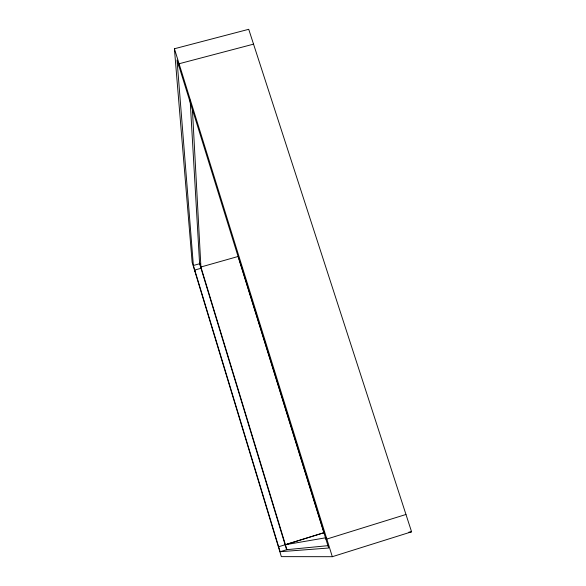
<?xml version="1.0" encoding="UTF-8"?>
<svg xmlns="http://www.w3.org/2000/svg" width="586" height="586" viewBox="0 0 586 586"><rect width="100%" height="100%" fill="white"/><g stroke="black" fill="none" stroke-linecap="round" stroke-linejoin="round"><path stroke-width="0.88" d="M332.313 556.7L411.584 531.802L248.728 29.3L174.416 48.755L192.135 262.308L281.346 556.634L332.313 556.7L174.416 48.755M286.964 544.145L324.036 532.681L238.209 256.456L200.917 267.004M285.419 544.709L324.036 532.681M280.152 551.719L328.658 548.027L177.031 59.999L193.38 265.495L280.152 551.719L286.605 549.705L328.211 545.639M405.966 514.479L325.955 539.325M193.38 265.495L199.599 263.729L190.12 100.059M253.533 44.148L179.082 63.749L179.367 67.537M326.475 537.655L285.104 544.768L278.372 546.819M408.882 532.147L411.584 531.802M199.526 262.425L286.928 549.668M199.599 263.729L286.605 549.705M194.86 271.296L194.764 270.058L200.991 268.293L192.303 107.502"/></g></svg>
